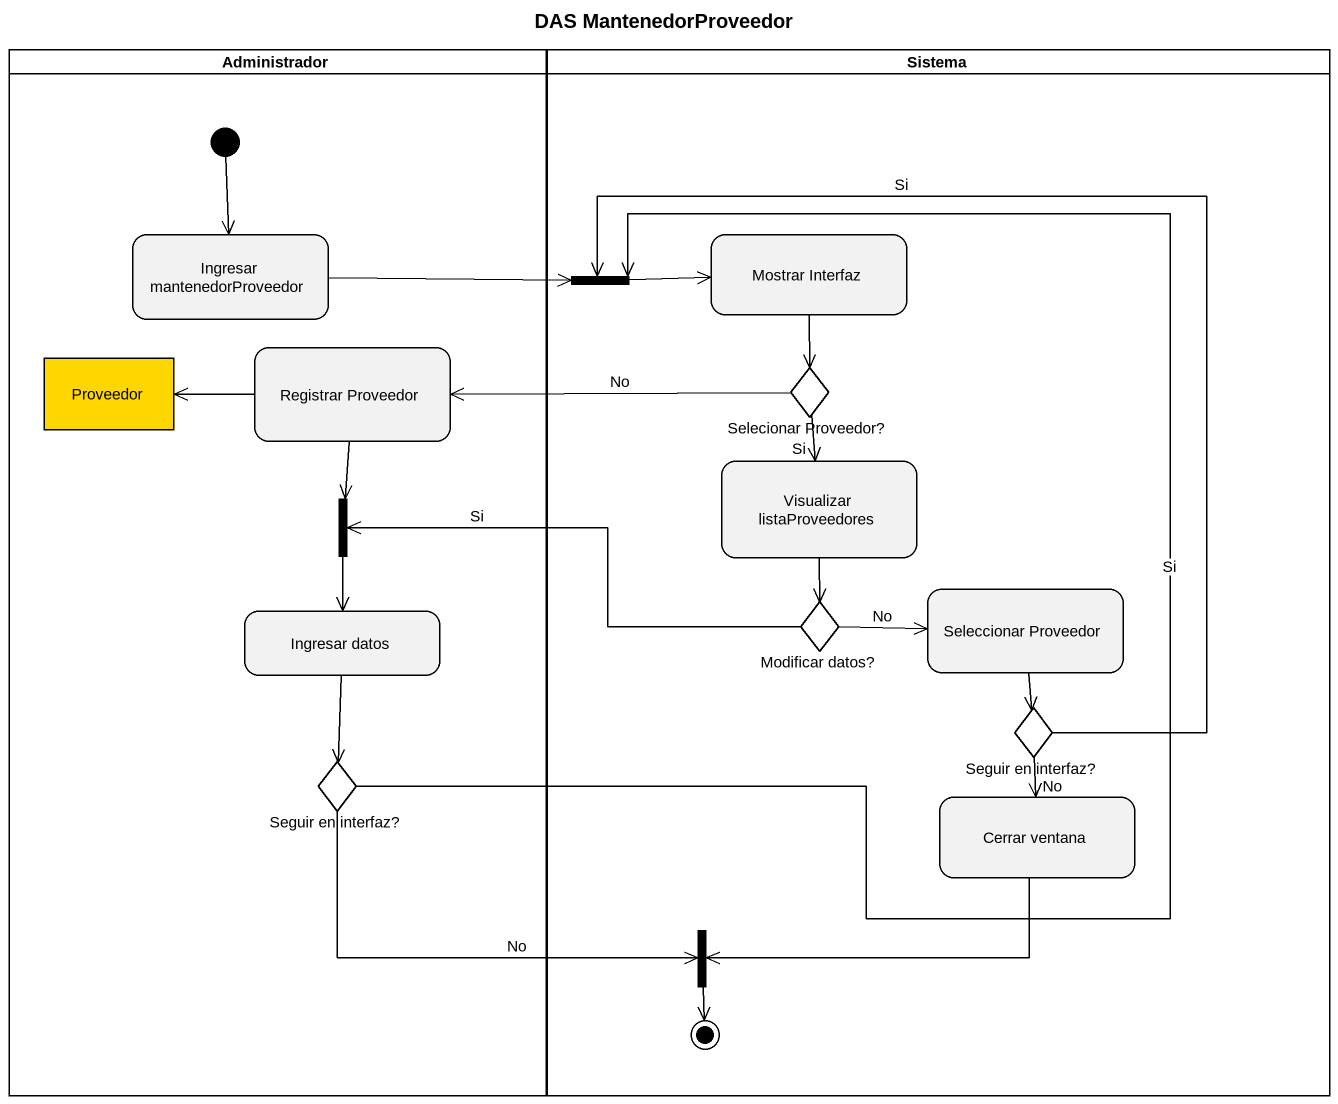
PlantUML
@startuml
title DAS MantenedorProveedor
hide empty description
state Administrador <<partition>> {
  state "Ingresar mantenedorProveedor" as Ingresar_mantenedorProveedor
  state Proveedor <<object>> #FFD700
  state "Registrar Proveedor" as Registrar_Proveedor
  state fork2 <<join>>
  state "Ingresar datos" as Ingresar_datos
  state "Seguir en interfaz?" as Seguir_en_interfaz_2 <<choice>>
  [*] --> Ingresar_mantenedorProveedor
}
state Sistema <<partition>> {
  state "Mostrar Interfaz" as Mostrar_Interfaz
  state fork1 <<join>>
  state "Selecionar Proveedor?" as Selecionar_Proveedor <<choice>>
  state "Visualizar listaProveedores" as Visualizar_listaProveedores
  state "Seleccionar Proveedor" as Seleccionar_Proveedor
  state "Modificar datos?" as Modificar_datos <<choice>>
  state "Seguir en interfaz?" as Seguir_en_interfaz <<choice>>
  state "Cerrar ventana" as Cerrar_ventana
  state fork3 <<join>>
  fork3 --> [*]
}
Ingresar_mantenedorProveedor -right-> fork1
Mostrar_Interfaz --> Selecionar_Proveedor
fork1 -right-> Mostrar_Interfaz
Registrar_Proveedor -left-> Proveedor
Registrar_Proveedor --> fork2
Selecionar_Proveedor -left-> Registrar_Proveedor : No
Selecionar_Proveedor --> Visualizar_listaProveedores : Si
Visualizar_listaProveedores --> Modificar_datos
fork2 --> Ingresar_datos
Seleccionar_Proveedor --> Seguir_en_interfaz
Ingresar_datos --> Seguir_en_interfaz_2
Modificar_datos -left-> fork2 : Si
Modificar_datos -right-> Seleccionar_Proveedor : No
Seguir_en_interfaz -up-> fork1 : Si
Seguir_en_interfaz --> Cerrar_ventana : No
Seguir_en_interfaz_2 -up-> fork1 : Si
Seguir_en_interfaz_2 -right-> fork3 : No
Cerrar_ventana -left-> fork3
@enduml
